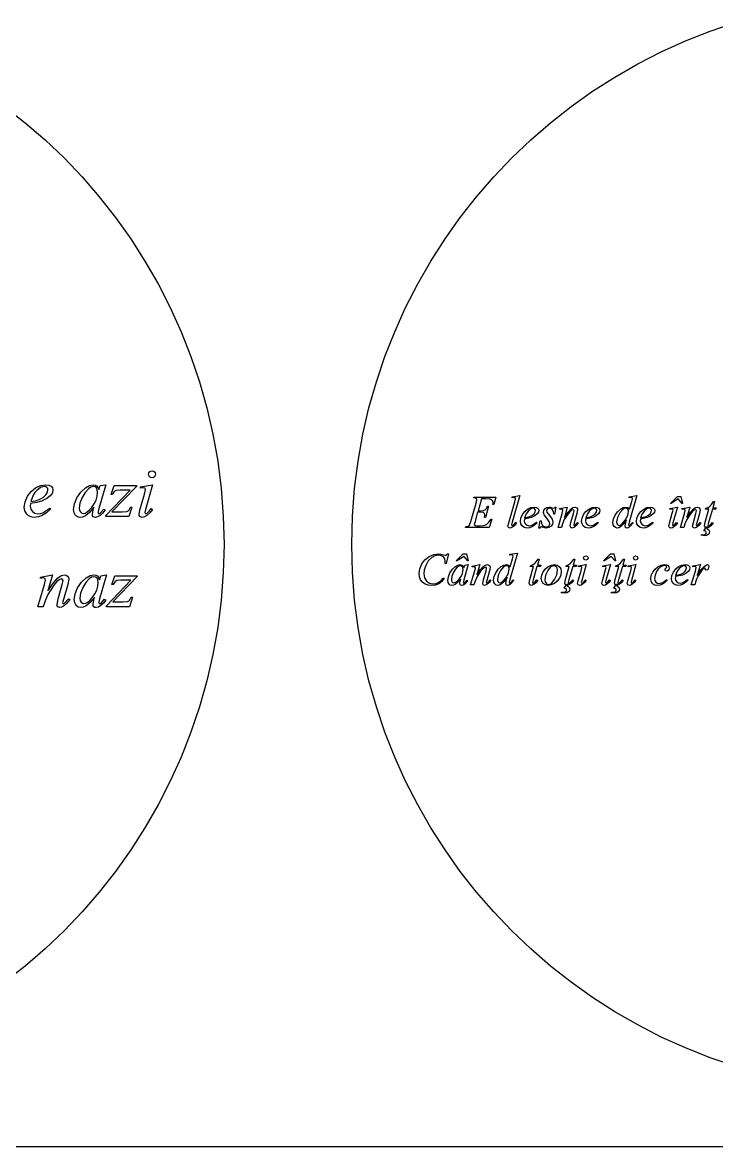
# Model space of a CAD drawing. Extents: x 47 to 525, y 11 to 386.
# Drawn here: x 262.8 to 332.6, y 271 to 383.8 of the extents above; entities that cross this region are included whole.
import ezdxf

# ---------------------------------------------------------------- set-up
doc = ezdxf.new("R2010")
doc.units = 0
doc.layers.add('Layer_1', color=7, linetype='CONTINUOUS')

msp = doc.modelspace()

# ---------------------------------------------------------------- linework, layer by layer
at = {"layer": 'Layer_1', "color": 1}
for points in [[(334.47342, 279.025237), (331.923597, 279.888001), (329.431534, 280.870591), (327.00068, 281.969557), (324.634482, 283.181452), (322.336388, 284.502828), (320.109846, 285.930237), (317.958305, 287.46023), (315.885213, 289.08936), (313.894017, 290.814179), (311.988165, 292.631238), (310.171106, 294.53709), (308.446288, 296.528287), (306.817158, 298.601379), (305.287165, 300.752921), (303.859757, 302.979462), (302.538381, 305.277556), (301.326486, 307.643755), (300.22752, 310.074609), (299.244931, 312.566672), (298.382167, 315.116495), (297.642676, 317.72063), (297.029906, 320.37563), (296.547304, 323.078045), (296.19832, 325.824429), (295.986401, 328.611332), (295.914995, 331.435308), (295.986401, 334.259283), (296.19832, 337.046187), (296.547304, 339.79257), (297.029906, 342.494985), (297.642676, 345.149985), (298.382167, 347.75412), (299.244931, 350.303943), (300.22752, 352.796006), (301.326486, 355.22686), (302.538381, 357.593059), (303.859757, 359.891153), (305.287165, 362.117694), (306.817158, 364.269236), (308.446288, 366.342328), (310.171106, 368.333525), (311.988165, 370.239377), (313.894017, 372.056436), (315.885213, 373.781255), (317.958305, 375.410385), (320.109846, 376.940378), (322.336388, 378.367787), (324.634482, 379.689163), (327.00068, 380.901058), (329.431534, 382.000024), (331.923597, 382.982614), (334.47342, 383.845378)], [(261.038533, 375.410385), (263.111625, 373.781255), (265.102822, 372.056436), (267.008673, 370.239377), (268.825732, 368.333525), (270.55055, 366.342328), (272.17968, 364.269236), (273.709673, 362.117694), (275.137082, 359.891153), (276.458457, 357.593059), (277.670352, 355.22686), (278.769318, 352.796006), (279.751907, 350.303943), (280.614671, 347.75412), (281.354162, 345.149985), (281.966933, 342.494985), (282.449534, 339.79257), (282.798518, 337.046187), (283.010437, 334.259283), (283.081843, 331.435308), (283.081843, 331.435308)], [(283.081843, 331.435307), (283.010437, 328.611332), (282.798518, 325.824428), (282.449534, 323.078045), (281.966933, 320.375629), (281.354162, 317.72063), (280.614671, 315.116495), (279.751907, 312.566672), (278.769318, 310.074609), (277.670352, 307.643754), (276.458457, 305.277556), (275.137082, 302.979462), (273.709673, 300.752921), (272.17968, 298.601379), (270.55055, 296.528286), (268.825732, 294.53709), (267.008673, 292.631238), (265.102822, 290.814179), (263.111625, 289.08936), (261.038533, 287.46023)], [(71.081736, 270.972056), (388.620593, 270.972056)]]:
    msp.add_lwpolyline(points, dxfattribs=at)
at = {"layer": 'Layer_1', "color": 7}
for points in [[(275.85116, 338.827806), (275.988091, 338.802186), (276.102053, 338.725328), (276.178911, 338.611366), (276.20453, 338.474435), (276.178028, 338.339273), (276.098519, 338.223545), (275.985441, 338.146687), (275.85116, 338.121068), (275.715996, 338.146687), (275.600267, 338.223545), (275.523409, 338.339273), (275.49779, 338.474435), (275.523409, 338.611366), (275.600267, 338.725328), (275.714229, 338.802186), (275.85116, 338.827806), (275.85116, 338.827806)], [(263.645777, 335.559139), (263.621026, 335.265842), (263.676682, 334.974314), (263.843649, 334.728723), (264.090125, 334.564406), (264.384305, 334.509633), (264.63343, 334.535252), (264.871954, 334.612108), (265.571628, 335.075023), (265.645835, 334.972546), (265.231951, 334.609238), (264.827784, 334.349733), (264.433335, 334.19403), (264.048604, 334.142129), (263.806546, 334.162448), (263.596291, 334.223404), (263.41784, 334.324997), (263.271192, 334.467227), (263.075072, 334.809112), (263.009699, 335.184568), (263.090974, 335.717271), (263.334799, 336.262343), (263.701419, 336.751761), (264.151082, 337.117499), (264.649332, 337.348072), (265.161717, 337.42493), (265.487701, 337.386943), (265.716506, 337.272981), (265.85167, 337.106898), (265.896725, 336.912544), (265.838419, 336.625432), (265.663502, 336.350688), (265.28363, 336.034421), (264.758876, 335.785295), (264.282712, 335.656315), (263.645763, 335.559139), (263.645777, 335.559139)], [(263.6705, 335.732291), (264.144898, 335.813564), (264.522119, 335.937243), (264.901992, 336.15015), (265.17232, 336.400158), (265.336637, 336.665185), (265.391409, 336.916077), (265.367556, 337.050358), (265.295998, 337.15637), (265.183804, 337.225276), (265.030972, 337.248244), (264.847882, 337.224171), (264.65905, 337.151952), (264.26416, 336.863073), (264.075991, 336.649284), (263.914324, 336.389557), (263.6705, 335.732291), (263.6705, 335.732291)], [(271.197287, 337.42493), (270.508216, 335.029086), (270.430475, 334.707519), (270.419864, 334.629778), (270.455201, 334.530834), (270.525875, 334.49903), (270.646023, 334.555571), (271.013527, 334.979612), (271.133672, 334.894805), (270.886312, 334.570588), (270.631886, 334.332948), (270.383644, 334.189834), (270.154837, 334.142129), (270.021441, 334.161565), (269.925148, 334.21987), (269.869492, 334.311746), (269.850941, 334.438959), (269.928681, 334.894805), (270.002889, 335.159831), (269.558527, 334.646563), (269.151269, 334.315278), (268.874757, 334.185417), (268.603547, 334.142129), (268.363255, 334.195134), (268.158301, 334.354149), (268.017837, 334.609458), (267.971016, 334.944275), (268.054941, 335.521152), (268.306717, 336.128065), (268.691005, 336.690806), (269.165403, 337.1281), (269.560293, 337.350722), (269.932215, 337.42493), (270.129219, 337.39666), (270.289119, 337.311852), (270.416332, 337.16167), (270.508208, 336.937281), (270.63542, 337.340122), (271.197279, 337.42493), (271.197287, 337.42493)], [(269.93929, 337.241178), (269.706067, 337.188172), (269.458708, 337.029155), (269.117707, 336.656351), (268.815577, 336.138665), (268.606205, 335.576808), (268.536414, 335.07149), (268.566451, 334.855933), (268.656559, 334.689849), (268.78554, 334.58649), (268.932189, 334.552037), (269.128971, 334.587595), (269.334146, 334.694268), (269.547714, 334.872057), (269.769675, 335.120961), (270.034039, 335.501496), (270.22287, 335.886889), (270.336169, 336.277141), (270.373935, 336.672252), (270.344782, 336.931096), (270.257324, 337.106896), (270.11951, 337.207607), (269.93929, 337.241178), (269.93929, 337.241178)], [(272.027698, 337.340122), (274.271593, 337.340122), (274.271593, 337.251778), (271.826276, 334.707519), (272.861651, 334.707519), (273.328096, 334.735789), (273.508315, 334.855934), (273.6956, 335.188101), (273.826348, 335.188101), (273.518915, 334.226937), (271.218482, 334.226937), (271.218482, 334.329415), (273.663797, 336.873674), (272.646095, 336.873674), (272.257387, 336.856006), (272.059502, 336.742928), (271.861613, 336.446098), (271.727335, 336.446098), (272.027698, 337.340125), (272.027698, 337.340122)], [(275.897097, 337.42493), (275.197426, 334.947812), (275.126752, 334.647445), (275.158556, 334.555571), (275.23983, 334.520234), (275.367044, 334.576771), (275.569348, 334.769359), (275.773419, 335.029086), (275.897097, 334.947812), (275.635605, 334.60946), (275.331707, 334.329415), (275.096716, 334.188951), (274.872326, 334.142129), (274.740696, 334.163331), (274.63557, 334.226937), (274.566662, 334.32588), (274.543692, 334.446026), (274.632036, 334.880671), (275.091415, 336.463765), (275.204493, 336.951414), (275.147955, 337.078626), (274.99954, 337.1281), (274.677973, 337.089229), (274.677973, 337.227044), (275.897097, 337.42493), (275.897097, 337.42493)], [(308.944179, 336.026854), (308.594816, 334.81867), (308.881074, 334.81867), (309.145361, 334.841774), (309.325123, 334.911086), (309.45304, 335.045204), (309.561794, 335.258214), (309.645191, 335.258214), (309.331896, 334.149207), (309.241726, 334.149207), (309.28231, 334.38814), (309.241726, 334.543672), (309.133522, 334.629327), (308.845006, 334.65863), (308.554233, 334.65863), (308.258944, 333.64655), (308.216131, 333.423397), (308.272462, 333.319708), (308.464063, 333.288153), (308.734545, 333.288153), (309.13015, 333.327036), (309.437842, 333.443683), (309.689726, 333.656694), (309.913443, 333.984661), (309.99684, 333.984661), (309.708324, 333.134875), (307.34604, 333.134875), (307.375362, 333.218275), (307.612034, 333.249833), (307.742759, 333.353521), (307.887031, 333.741221), (308.423508, 335.585055), (308.486612, 335.925421), (308.425737, 336.05841), (308.193581, 336.107999), (308.146252, 336.107999), (308.173346, 336.191401), (310.368809, 336.191401), (310.179466, 335.454319), (310.096069, 335.454319), (310.111874, 335.627883), (310.053284, 335.828495), (309.830131, 335.986279), (309.331981, 336.026854), (308.944264, 336.026854), (308.944179, 336.026854)], [(312.798658, 336.340169), (312.027768, 333.657819), (311.971408, 333.412125), (311.991728, 333.355774), (312.04583, 333.333224), (312.138229, 333.371544), (312.383932, 333.657811), (312.451552, 333.587935), (312.245876, 333.331534), (312.05709, 333.166422), (311.804643, 333.080768), (311.660371, 333.139374), (311.604011, 333.274618), (311.676147, 333.608221), (312.287017, 335.722546), (312.361382, 336.020084), (312.318569, 336.107991), (312.185586, 336.144056), (312.027796, 336.128279), (312.027796, 336.211679), (312.798686, 336.340161), (312.798658, 336.340169)], [(324.553665, 336.340169), (323.778259, 333.68036), (323.715154, 333.396349), (323.733216, 333.353521), (323.773772, 333.33323), (323.84365, 333.362533), (324.100613, 333.633023), (324.177265, 333.585686), (323.848166, 333.220527), (323.688682, 333.115712), (323.539358, 333.080773), (323.41312, 333.134873), (323.363534, 333.28815), (323.431154, 333.633023), (323.519066, 333.912527), (323.206879, 333.485381), (322.924001, 333.213765), (322.743096, 333.114021), (322.570094, 333.080773), (322.409495, 333.118529), (322.270318, 333.231796), (322.175639, 333.412123), (322.14408, 333.646547), (322.197617, 333.993675), (322.35823, 334.363344), (322.606733, 334.70878), (322.924001, 334.983214), (323.189981, 335.126912), (323.433412, 335.174811), (323.643046, 335.125219), (323.816613, 334.960673), (324.037508, 335.745092), (324.078092, 335.878081), (324.105185, 336.026852), (324.071375, 336.105744), (323.949653, 336.144061), (323.778344, 336.128285), (323.778344, 336.211685), (324.553749, 336.340166), (324.553665, 336.340169)], [(328.973914, 336.261277), (329.142965, 335.54899), (329.095636, 335.54899), (328.714693, 336.004313), (327.995647, 335.54899), (327.934772, 335.54899), (328.635783, 336.261277), (328.973914, 336.261277), (328.973914, 336.261277)], [(332.352763, 335.733823), (332.176938, 335.120715), (332.530845, 335.120715), (332.492519, 334.978709), (332.14087, 334.978709), (331.753182, 333.648805), (331.690077, 333.371553), (331.708139, 333.312946), (331.750952, 333.292655), (331.899712, 333.371547), (332.140899, 333.648799), (332.215292, 333.592445), (332.013553, 333.334917), (331.823088, 333.166425), (331.568383, 333.080771), (331.406077, 333.141632), (331.342972, 333.301672), (331.415108, 333.673592), (331.791536, 334.978704), (331.451148, 334.978704), (331.473725, 335.066613), (331.70083, 335.150576), (331.886221, 335.267225), (332.060359, 335.451495), (332.253646, 335.733817), (332.352819, 335.733817), (332.352763, 335.733823)], [(313.256224, 333.984661), (313.24042, 333.797573), (313.275924, 333.611612), (313.382434, 333.454955), (313.53966, 333.35014), (313.72731, 333.315201), (314.038375, 333.38057), (314.484681, 333.675853), (314.53201, 333.610485), (314.268, 333.378737), (314.010188, 333.213203), (313.758575, 333.113883), (313.51316, 333.080776), (313.224651, 333.13262), (313.017267, 333.288153), (312.892172, 333.506234), (312.850474, 333.745728), (312.902318, 334.085531), (313.05785, 334.433222), (313.291714, 334.745412), (313.57855, 334.978709), (313.896361, 335.125788), (314.223202, 335.174814), (314.431137, 335.150583), (314.577081, 335.077888), (314.663314, 334.971946), (314.692058, 334.847973), (314.654861, 334.664829), (314.543271, 334.489573), (314.300969, 334.287834), (313.966239, 334.128921), (313.256196, 333.984661), (313.256224, 333.984661)], [(313.272029, 334.095111), (313.815278, 334.225848), (314.057594, 334.361656), (314.230032, 334.521131), (314.33485, 334.690186), (314.369789, 334.850225), (314.308913, 335.003503), (314.139862, 335.062109), (313.902612, 335.000685), (313.650715, 334.816415), (313.427562, 334.514369), (313.272029, 334.095111), (313.272029, 334.095111)], [(316.427725, 335.174814), (316.290226, 334.482811), (316.20683, 334.482811), (316.169061, 334.743722), (316.078334, 334.922358), (315.947037, 335.02548), (315.78756, 335.059854), (315.661894, 335.040695), (315.564407, 334.983216), (315.503553, 334.898689), (315.483268, 334.798383), (315.514821, 334.656375), (315.659064, 334.467032), (316.03775, 333.984661), (316.123405, 333.678108), (316.074383, 333.456644), (315.927317, 333.261102), (315.707536, 333.125858), (315.435911, 333.080776), (315.061741, 333.157416), (314.946792, 333.184453), (314.857758, 333.158531), (314.793517, 333.080765), (314.71012, 333.080765), (314.847619, 333.811085), (314.931016, 333.811085), (314.973293, 333.51862), (315.07303, 333.326459), (315.225169, 333.219955), (315.424651, 333.184453), (315.577926, 333.208121), (315.695132, 333.279125), (315.771205, 333.386756), (315.796563, 333.515802), (315.760523, 333.682604), (315.494529, 334.05678), (315.235308, 334.415179), (315.178948, 334.654111), (315.218396, 334.85585), (315.336738, 335.023777), (315.519322, 335.137047), (315.746977, 335.174803), (315.87773, 335.163542), (316.024232, 335.111698), (316.179764, 335.068871), (316.268813, 335.095357), (316.34207, 335.174814), (316.427725, 335.174814), (316.427725, 335.174814)], [(317.56604, 335.174814), (317.266235, 334.149207), (317.638148, 334.670463), (317.910887, 334.976454), (318.13179, 335.125224), (318.343675, 335.174814), (318.528502, 335.100429), (318.584298, 335.014774), (318.602896, 334.906579), (318.537534, 334.545927), (318.262536, 333.596961), (318.215208, 333.396349), (318.23327, 333.342249), (318.271567, 333.321958), (318.336958, 333.351261), (318.598409, 333.639782), (318.668287, 333.596955), (318.464304, 333.33999), (318.271567, 333.16868), (318.037154, 333.080771), (317.90417, 333.132615), (317.854584, 333.267858), (317.931207, 333.639782), (318.192686, 334.545922), (318.242273, 334.809647), (318.212978, 334.881777), (318.140842, 334.91108), (317.989825, 334.856984), (317.819645, 334.722303), (317.642692, 334.521126), (317.261748, 333.926049), (317.085924, 333.506791), (316.973232, 333.13487), (316.63513, 333.13487), (317.045368, 334.545922), (317.117504, 334.852474), (317.076921, 334.938129), (316.980006, 334.976449), (316.88532, 334.967446), (316.799666, 334.953927), (316.786119, 335.035075), (317.56604, 335.174828), (317.56604, 335.174814)], [(319.405339, 333.984661), (319.389534, 333.797573), (319.425038, 333.611612), (319.531548, 333.454955), (319.688774, 333.35014), (319.876424, 333.315201), (320.187489, 333.38057), (320.633796, 333.675853), (320.681124, 333.610485), (320.417114, 333.378737), (320.159302, 333.213203), (319.907689, 333.113883), (319.662274, 333.080776), (319.373765, 333.13262), (319.166381, 333.288153), (319.041286, 333.506234), (318.999588, 333.745728), (319.051432, 334.085531), (319.206965, 334.433222), (319.440828, 334.745412), (319.727665, 334.978709), (320.045475, 335.125788), (320.372317, 335.174814), (320.580258, 335.150583), (320.726223, 335.077888), (320.812435, 334.971946), (320.841172, 334.847973), (320.803983, 334.664829), (320.692413, 334.489573), (320.45009, 334.287834), (320.115353, 334.128921), (319.40531, 333.984661), (319.405339, 333.984661)], [(319.421143, 334.095111), (319.964364, 334.225848), (320.20668, 334.361656), (320.379118, 334.521131), (320.483936, 334.690186), (320.518875, 334.850225), (320.457999, 335.003503), (320.288948, 335.062109), (320.051698, 335.000685), (319.799801, 334.816415), (319.576655, 334.514369), (319.421143, 334.095111), (319.421143, 334.095111)], [(323.717412, 334.739777), (323.696556, 334.86995), (323.633987, 334.971947), (323.539323, 335.037877), (323.422123, 335.059854), (323.27856, 335.030551), (323.1319, 334.942642), (322.829287, 334.591007), (322.599375, 334.132302), (322.522737, 333.693884), (322.541336, 333.544553), (322.597131, 333.434666), (322.678827, 333.368734), (322.775185, 333.346757), (322.899871, 333.378454), (323.039486, 333.473548), (323.363505, 333.853924), (323.628935, 334.328971), (323.717412, 334.739777), (323.717412, 334.739777)], [(324.914316, 333.984661), (324.898512, 333.797573), (324.934009, 333.611612), (325.040498, 333.454955), (325.197724, 333.35014), (325.385374, 333.315201), (325.696439, 333.38057), (326.142745, 333.675853), (326.190102, 333.610485), (325.926092, 333.378737), (325.66828, 333.213203), (325.416667, 333.113883), (325.171252, 333.080776), (324.882729, 333.13262), (324.675359, 333.288153), (324.550243, 333.506234), (324.508537, 333.745728), (324.560382, 334.085531), (324.715914, 334.433222), (324.949778, 334.745412), (325.236614, 334.978709), (325.554446, 335.125788), (325.881294, 335.174814), (326.089229, 335.150583), (326.235173, 335.077888), (326.321385, 334.971946), (326.350122, 334.847973), (326.312932, 334.664829), (326.201363, 334.489573), (325.959047, 334.287834), (325.624331, 334.128921), (324.914288, 333.984661), (324.914316, 333.984661)], [(324.930121, 334.095111), (325.473342, 334.225848), (325.715658, 334.361656), (325.888096, 334.521131), (325.992913, 334.690186), (326.027852, 334.850225), (325.967005, 335.003503), (325.797926, 335.062109), (325.560697, 335.000685), (325.308807, 334.816415), (325.085654, 334.514369), (324.930121, 334.095111), (324.930121, 334.095111)], [(328.62678, 335.174814), (328.180474, 333.594706), (328.135375, 333.403111), (328.155695, 333.344504), (328.207539, 333.321955), (328.288678, 333.35802), (328.547899, 333.646541), (328.626809, 333.594697), (328.460008, 333.378871), (328.266157, 333.200235), (328.116262, 333.110635), (327.973126, 333.080768), (327.822108, 333.134867), (327.763491, 333.274618), (327.819851, 333.55187), (328.112882, 334.561695), (328.185018, 334.872757), (328.14895, 334.953905), (328.054264, 334.985463), (327.849145, 334.960656), (327.849145, 335.048565), (328.626809, 335.174795), (328.62678, 335.174814)], [(329.864268, 335.174814), (329.564464, 334.149207), (329.936397, 334.670463), (330.209144, 334.976454), (330.430039, 335.125224), (330.641904, 335.174814), (330.826759, 335.100429), (330.882533, 335.014774), (330.901125, 334.906579), (330.835762, 334.545927), (330.560765, 333.596961), (330.513436, 333.396349), (330.531498, 333.342249), (330.569824, 333.321958), (330.635187, 333.351261), (330.896666, 333.639782), (330.966544, 333.596955), (330.762546, 333.33999), (330.569824, 333.16868), (330.335382, 333.080771), (330.202399, 333.132615), (330.152812, 333.267858), (330.229436, 333.639782), (330.490915, 334.545922), (330.540501, 334.809647), (330.511206, 334.881777), (330.43907, 334.91108), (330.288053, 334.856984), (330.117873, 334.722303), (329.94092, 334.521126), (329.559976, 333.926049), (329.38418, 333.506791), (329.271461, 333.13487), (328.933358, 333.13487), (329.343597, 334.545922), (329.415733, 334.852474), (329.375149, 334.938129), (329.278234, 334.976449), (329.183548, 334.967446), (329.097894, 334.953927), (329.084347, 335.035075), (329.864268, 335.174828), (329.864268, 335.174814)], [(331.672043, 333.202496), (331.570612, 333.031187), (331.775731, 332.913974), (331.847839, 332.702093), (331.816287, 332.561777), (331.721629, 332.442875), (331.535666, 332.336368), (331.320394, 332.300866), (331.002584, 332.350456), (331.029677, 332.424841), (331.223535, 332.397804), (331.351446, 332.415273), (331.446688, 332.467679), (331.507543, 332.542628), (331.527827, 332.632226), (331.480499, 332.756201), (331.291156, 332.8103), (331.539088, 333.202507), (331.672099, 333.202507), (331.672043, 333.202496)], [(305.617174, 330.490845), (305.389506, 329.501304), (305.308367, 329.501304), (305.299336, 329.749253), (305.247492, 329.99044), (305.125797, 330.173021), (304.92065, 330.29474), (304.645653, 330.33982), (304.267545, 330.284595), (303.940154, 330.118922), (303.5964, 329.77912), (303.336057, 329.323233), (303.200802, 328.89665), (303.155717, 328.464431), (303.220522, 328.064895), (303.414938, 327.754396), (303.713042, 327.556602), (304.088913, 327.490671), (304.384759, 327.525608), (304.645653, 327.630422), (304.882338, 327.807931), (305.10099, 328.060952), (305.206936, 328.060952), (304.945457, 327.718331), (304.656942, 327.479399), (304.32502, 327.340774), (303.93338, 327.294566), (303.580617, 327.333448), (303.270666, 327.450096), (303.016525, 327.639438), (302.831133, 327.891895), (302.71787, 328.186616), (302.680116, 328.502751), (302.747172, 328.996392), (302.94834, 329.476511), (303.266172, 329.899149), (303.683162, 330.220355), (304.153704, 330.423223), (304.627619, 330.490845), (304.864311, 330.46436), (305.128027, 330.384902), (305.303851, 330.33982), (305.398537, 330.362369), (305.533778, 330.490854), (305.617174, 330.490854), (305.617174, 330.490845)], [(307.44747, 330.490845), (307.61655, 329.778556), (307.569193, 329.778556), (307.188249, 330.233879), (306.469203, 329.778556), (306.408356, 329.778556), (307.109368, 330.490845), (307.44747, 330.490845), (307.44747, 330.490845)], [(312.566473, 330.569738), (311.791096, 327.909929), (311.727963, 327.625915), (311.746025, 327.583087), (311.786609, 327.562796), (311.856487, 327.592099), (312.11345, 327.862586), (312.190074, 327.815252), (311.861002, 327.45009), (311.701519, 327.345277), (311.552195, 327.310339), (311.425957, 327.364436), (311.37637, 327.517713), (311.443991, 327.862586), (311.531903, 328.14209), (311.219709, 327.714944), (310.936809, 327.443328), (310.755926, 327.343586), (310.582931, 327.310339), (310.422325, 327.348095), (310.283126, 327.461362), (310.188469, 327.641686), (310.156916, 327.87611), (310.210447, 328.223239), (310.371038, 328.592907), (310.619556, 328.938343), (310.936809, 329.212777), (311.202797, 329.356475), (311.446249, 329.404375), (311.655855, 329.354785), (311.829422, 329.190236), (312.050345, 329.974655), (312.090901, 330.107647), (312.117994, 330.256415), (312.084184, 330.335307), (311.962461, 330.373627), (311.791152, 330.357851), (311.791152, 330.441251), (312.56653, 330.569735), (312.566473, 330.569738)], [(314.730412, 329.963392), (314.554588, 329.350281), (314.908466, 329.350281), (314.87014, 329.208275), (314.51852, 329.208275), (314.130803, 327.878371), (314.067698, 327.601118), (314.08576, 327.542512), (314.128602, 327.52222), (314.277361, 327.601113), (314.518548, 327.878365), (314.592942, 327.822014), (314.391195, 327.564486), (314.200709, 327.395994), (313.946004, 327.310339), (313.783726, 327.371198), (313.720593, 327.531237), (313.792729, 327.903161), (314.169157, 329.20827), (313.828797, 329.20827), (313.851375, 329.296179), (314.078465, 329.380142), (314.263871, 329.496791), (314.437988, 329.681062), (314.631268, 329.963386), (314.730469, 329.963386), (314.730412, 329.963392)], [(318.318896, 329.963392), (318.143072, 329.350281), (318.49695, 329.350281), (318.458652, 329.208275), (318.107004, 329.208275), (317.719315, 327.878371), (317.656182, 327.601118), (317.674244, 327.542512), (317.717085, 327.52222), (317.865845, 327.601113), (318.107032, 327.878365), (318.181426, 327.822014), (317.979686, 327.564486), (317.789221, 327.395994), (317.534488, 327.310339), (317.37221, 327.371198), (317.309077, 327.531237), (317.381213, 327.903161), (317.757641, 329.20827), (317.417281, 329.20827), (317.439858, 329.296179), (317.666949, 329.380142), (317.852354, 329.496791), (318.026471, 329.681062), (318.219751, 329.963386), (318.318952, 329.963386), (318.318896, 329.963392)], [(319.432404, 330.299248), (319.592452, 330.233879), (319.657815, 330.07384), (319.590194, 329.9138), (319.432404, 329.848431), (319.272356, 329.9138), (319.206993, 330.07384), (319.272356, 330.233879), (319.432404, 330.299248), (319.432404, 330.299248)], [(322.243224, 330.490845), (322.412275, 329.778556), (322.364947, 329.778556), (321.984003, 330.233879), (321.264957, 329.778556), (321.20411, 329.778556), (321.905122, 330.490845), (322.243224, 330.490845), (322.243224, 330.490845)], [(323.313919, 329.963392), (323.138094, 329.350281), (323.492001, 329.350281), (323.453675, 329.208275), (323.102026, 329.208275), (322.714338, 327.878371), (322.651233, 327.601118), (322.669295, 327.542512), (322.712136, 327.52222), (322.860896, 327.601113), (323.102083, 327.878365), (323.176477, 327.822014), (322.974737, 327.564486), (322.784272, 327.395994), (322.529567, 327.310339), (322.367261, 327.371198), (322.304156, 327.531237), (322.376292, 327.903161), (322.75272, 329.20827), (322.412332, 329.20827), (322.43491, 329.296179), (322.662014, 329.380142), (322.847406, 329.496791), (323.021544, 329.681062), (323.214831, 329.963386), (323.314004, 329.963386), (323.313919, 329.963392)], [(324.427427, 330.299248), (324.587475, 330.233879), (324.652838, 330.07384), (324.585217, 329.9138), (324.427427, 329.848431), (324.267407, 329.9138), (324.202016, 330.07384), (324.267407, 330.233879), (324.427427, 330.299248), (324.427427, 330.299248)], [(307.618779, 329.40438), (307.179246, 327.876116), (307.12966, 327.670997), (307.122886, 327.621407), (307.145464, 327.558291), (307.190535, 327.537999), (307.267187, 327.574065), (307.5016, 327.844555), (307.578252, 327.790456), (307.258156, 327.432059), (307.099815, 327.340769), (306.953864, 327.310339), (306.807362, 327.359929), (306.760005, 327.499679), (306.80962, 327.790456), (306.856948, 327.959512), (306.573491, 327.632107), (306.313699, 327.420787), (306.137331, 327.337951), (305.964336, 327.310339), (305.811047, 327.34415), (305.680308, 327.445583), (305.590709, 327.60844), (305.560843, 327.822014), (305.61438, 328.189991), (305.774993, 328.577128), (306.020117, 328.93609), (306.32273, 329.215032), (306.57462, 329.357039), (306.811849, 329.404375), (307.039518, 329.332244), (307.120671, 329.236446), (307.179274, 329.093312), (307.260413, 329.350275), (307.618807, 329.404375), (307.618779, 329.40438)], [(306.816337, 329.287168), (306.667577, 329.253357), (306.509787, 329.151924), (306.292264, 328.914118), (306.099549, 328.583895), (305.965987, 328.225498), (305.921466, 327.903167), (305.940629, 327.765667), (305.998118, 327.659725), (306.080386, 327.593793), (306.173942, 327.571815), (306.430327, 327.662542), (306.708133, 327.934722), (306.876771, 328.177458), (306.997227, 328.423292), (307.069501, 328.672227), (307.093592, 328.924261), (307.074993, 329.089373), (307.019198, 329.201513), (306.9313, 329.265754), (306.816337, 329.287168), (306.816337, 329.287168)], [(308.779644, 329.40438), (308.479839, 328.378776), (308.851773, 328.900031), (309.124519, 329.20602), (309.345422, 329.35479), (309.557307, 329.40438), (309.742134, 329.329995), (309.79793, 329.24434), (309.816528, 329.136145), (309.751137, 328.775493), (309.47614, 327.826527), (309.428811, 327.625915), (309.446874, 327.571815), (309.485199, 327.551524), (309.550562, 327.580827), (309.812041, 327.869348), (309.881919, 327.826521), (309.677922, 327.569557), (309.485199, 327.398246), (309.250757, 327.310339), (309.117774, 327.362181), (309.068188, 327.497427), (309.144839, 327.869348), (309.40629, 328.775487), (309.455905, 329.039213), (309.426582, 329.111343), (309.354446, 329.140646), (309.203429, 329.08655), (309.033249, 328.951869), (308.856295, 328.750691), (308.47538, 328.155617), (308.299556, 327.736359), (308.186836, 327.364436), (307.848734, 327.364436), (308.258972, 328.775487), (308.331108, 329.08204), (308.290524, 329.167697), (308.193609, 329.206015), (308.098924, 329.197012), (308.013269, 329.183493), (307.999723, 329.264641), (308.779644, 329.404394), (308.779644, 329.40438)], [(311.730221, 328.969343), (311.709371, 329.099516), (311.646824, 329.201513), (311.552153, 329.267445), (311.434932, 329.289423), (311.291381, 329.26012), (311.144729, 329.172211), (310.842124, 328.820575), (310.612211, 328.36187), (310.535574, 327.923453), (310.554165, 327.77412), (310.60994, 327.664235), (310.691657, 327.598303), (310.788022, 327.576325), (310.912697, 327.608023), (311.052309, 327.703117), (311.376342, 328.083493), (311.641751, 328.558538), (311.730221, 328.969343), (311.730221, 328.969343)], [(316.946167, 328.698853), (316.901082, 328.362433), (316.765827, 328.029394), (316.552248, 327.73242), (316.267677, 327.504195), (315.95211, 327.358807), (315.645546, 327.310345), (315.364918, 327.35937), (315.14065, 327.506447), (314.995257, 327.733546), (314.946792, 328.018124), (314.994128, 328.350037), (315.136135, 328.683077), (315.359288, 328.98174), (315.645546, 329.21053), (315.959998, 329.355918), (316.263161, 329.40438), (316.534221, 329.355354), (316.752309, 329.208275), (316.897702, 328.982867), (316.946167, 328.698853), (316.946167, 328.698853)], [(316.571969, 328.854386), (316.546047, 329.03922), (316.46828, 329.174465), (316.351638, 329.258992), (316.204572, 329.287168), (316.042133, 329.257442), (315.886176, 329.168265), (315.736698, 329.019637), (315.593702, 328.811558), (315.38576, 328.339329), (315.316447, 327.869354), (315.343498, 327.679449), (315.424651, 327.538005), (315.546938, 327.451787), (315.69739, 327.423048), (315.853773, 327.452491), (316.005083, 327.540823), (316.292484, 327.89415), (316.502097, 328.370886), (316.571969, 328.854386), (316.571969, 328.854386)], [(319.461698, 329.40438), (319.015392, 327.824272), (318.970321, 327.632677), (318.990641, 327.57407), (319.042486, 327.551521), (319.123624, 327.587586), (319.382846, 327.876107), (319.461727, 327.824263), (319.294926, 327.608436), (319.101075, 327.429801), (318.95118, 327.340203), (318.808044, 327.310336), (318.657026, 327.364433), (318.598409, 327.504186), (318.654769, 327.781436), (318.9478, 328.791264), (319.019936, 329.102326), (318.983868, 329.183471), (318.889211, 329.215029), (318.684063, 329.190221), (318.684063, 329.278131), (319.461727, 329.40436), (319.461698, 329.40438)], [(321.896119, 329.40438), (321.449785, 327.824272), (321.404714, 327.632677), (321.425034, 327.57407), (321.476878, 327.551521), (321.558017, 327.587586), (321.817238, 327.876107), (321.896147, 327.824263), (321.729333, 327.608436), (321.535496, 327.429801), (321.385586, 327.340203), (321.242464, 327.310336), (321.091419, 327.364433), (321.03283, 327.504186), (321.089161, 327.781436), (321.382192, 328.791264), (321.454328, 329.102326), (321.41826, 329.183471), (321.323603, 329.215029), (321.118484, 329.190221), (321.118484, 329.278131), (321.896147, 329.40436), (321.896119, 329.40438)], [(324.456721, 329.40438), (324.010415, 327.824272), (323.965344, 327.632677), (323.985664, 327.57407), (324.037508, 327.551521), (324.118647, 327.587586), (324.377868, 327.876107), (324.45675, 327.824263), (324.289949, 327.608436), (324.096098, 327.429801), (323.94621, 327.340203), (323.803095, 327.310336), (323.652049, 327.364433), (323.59346, 327.504186), (323.649792, 327.781436), (323.942823, 328.791264), (324.014959, 329.102326), (323.978891, 329.183471), (323.884234, 329.215029), (323.679114, 329.190221), (323.679114, 329.278131), (324.45675, 329.40436), (324.456721, 329.40438)], [(327.612446, 327.85583), (327.376882, 327.611262), (327.139074, 327.441079), (326.893386, 327.343028), (326.634179, 327.310345), (326.349028, 327.355426), (326.13377, 327.490671), (326.000209, 327.70199), (325.955688, 327.975297), (326.003588, 328.317353), (326.147289, 328.653773), (326.373829, 328.95582), (326.665731, 329.194751), (326.989193, 329.351973), (327.305896, 329.40438), (327.520582, 329.378458), (327.673293, 329.300692), (327.764584, 329.187425), (327.795015, 329.05049), (327.773601, 328.920881), (327.709361, 328.811558), (327.553828, 328.734918), (327.436621, 328.78), (327.39155, 328.892706), (327.407355, 328.971598), (327.477233, 329.057252), (327.542596, 329.131638), (327.553884, 329.178972), (327.511071, 329.257865), (327.326216, 329.302947), (327.106449, 329.264064), (326.888941, 329.147414), (326.68833, 328.9592), (326.519258, 328.705618), (326.380637, 328.35849), (326.33443, 328.011362), (326.367119, 327.805113), (326.465184, 327.646201), (326.619581, 327.546457), (326.82132, 327.513209), (327.163938, 327.598866), (327.547139, 327.914436), (327.612502, 327.85583), (327.612446, 327.85583)], [(328.426149, 328.214226), (328.410344, 328.027139), (328.445848, 327.841178), (328.552358, 327.684521), (328.709584, 327.579706), (328.897234, 327.544767), (329.208299, 327.610135), (329.654606, 327.905419), (329.701934, 327.840051), (329.437926, 327.608304), (329.180119, 327.442771), (328.928515, 327.343452), (328.683112, 327.310345), (328.394582, 327.362188), (328.187191, 327.517719), (328.062096, 327.735801), (328.020398, 327.975297), (328.072242, 328.315098), (328.227775, 328.662788), (328.461638, 328.974978), (328.748475, 329.208275), (329.066285, 329.355354), (329.393127, 329.40438), (329.601068, 329.380149), (329.747033, 329.307454), (329.833245, 329.201513), (329.861982, 329.077539), (329.824793, 328.894395), (329.713223, 328.719142), (329.4709, 328.517402), (329.136163, 328.35849), (328.42612, 328.214226), (328.426149, 328.214226)], [(328.441953, 328.324677), (328.985174, 328.455414), (329.22749, 328.591222), (329.399928, 328.750697), (329.504746, 328.919753), (329.539685, 329.079794), (329.478809, 329.233071), (329.309758, 329.291675), (329.072515, 329.230251), (328.820639, 329.045981), (328.597472, 328.743935), (328.441953, 328.324677), (328.441953, 328.324677)], [(330.164045, 329.278151), (330.941708, 329.40438), (330.617124, 328.308898), (330.993552, 328.881434), (331.333912, 329.251102), (331.499598, 329.366061), (331.631459, 329.40438), (331.748666, 329.359298), (331.791508, 329.233071), (331.714856, 328.949057), (331.648922, 328.872982), (331.559323, 328.847623), (331.469153, 328.881434), (331.424082, 328.985122), (331.403762, 329.041473), (331.360949, 329.059507), (331.288813, 329.041473), (331.110731, 328.865655), (330.705008, 328.293122), (330.542702, 327.957263), (330.434527, 327.648456), (330.362391, 327.364441), (330.017515, 327.364441), (330.434527, 328.764221), (330.506634, 329.111349), (330.472824, 329.178972), (330.35336, 329.215037), (330.179793, 329.194746), (330.163988, 329.278145), (330.164045, 329.278151)], [(265.85081, 328.378666), (265.380828, 326.770835), (265.963888, 327.588001), (266.391463, 328.0677), (266.737766, 328.300924), (267.069934, 328.378666), (267.230717, 328.349513), (267.359697, 328.262055), (267.447156, 328.127773), (267.476309, 327.958155), (267.373831, 327.392765), (266.94272, 325.905079), (266.868512, 325.590581), (266.896782, 325.505774), (266.956856, 325.47397), (267.059334, 325.519907), (267.469242, 325.972219), (267.578786, 325.905079), (267.258987, 325.502239), (266.956856, 325.233678), (266.762502, 325.130317), (266.589352, 325.095864), (266.471856, 325.116183), (266.380863, 325.177139), (266.322557, 325.269015), (266.303122, 325.389159), (266.423267, 325.972219), (266.833175, 327.392765), (266.910919, 327.806207), (266.864979, 327.919285), (266.751901, 327.965225), (266.515144, 327.880414), (266.248351, 327.669277), (265.970955, 327.353895), (265.373762, 326.421001), (265.098132, 325.763733), (264.921447, 325.180673), (264.391394, 325.180673), (265.034528, 327.392765), (265.147606, 327.873347), (265.083998, 328.007629), (264.93205, 328.0677), (264.783635, 328.05356), (264.649354, 328.032365), (264.628159, 328.15958), (265.850819, 328.378669), (265.85081, 328.378666)], [(271.267956, 328.378666), (270.578885, 325.982822), (270.501144, 325.661256), (270.490532, 325.583515), (270.525869, 325.48457), (270.596543, 325.452767), (270.716688, 325.509307), (271.084192, 325.933349), (271.204337, 325.848541), (270.956978, 325.524325), (270.702552, 325.286685), (270.45431, 325.143569), (270.225503, 325.095864), (270.092107, 325.115299), (269.995814, 325.173605), (269.940158, 325.265482), (269.921606, 325.392696), (269.999347, 325.848541), (270.073555, 326.113567), (269.629194, 325.600299), (269.221935, 325.269015), (268.945424, 325.139152), (268.674212, 325.095864), (268.433921, 325.148869), (268.228967, 325.307885), (268.088503, 325.563195), (268.041682, 325.898012), (268.125607, 326.474888), (268.377382, 327.081799), (268.761671, 327.64454), (269.236071, 328.081836), (269.630961, 328.304459), (270.002881, 328.378666), (270.199884, 328.350397), (270.359784, 328.265588), (270.486997, 328.115406), (270.578874, 327.891014), (270.706088, 328.293855), (271.267944, 328.378666), (271.267956, 328.378666)], [(270.009961, 328.194914), (269.776737, 328.141908), (269.529379, 327.982892), (269.188377, 327.610087), (268.886246, 327.092402), (268.676874, 326.530544), (268.607083, 326.025226), (268.63712, 325.80967), (268.72723, 325.643586), (268.85621, 325.540227), (269.002857, 325.505774), (269.19964, 325.541331), (269.404816, 325.648005), (269.618383, 325.825793), (269.840343, 326.074697), (270.104707, 326.455232), (270.293538, 326.840626), (270.406837, 327.230877), (270.444603, 327.625988), (270.415451, 327.884831), (270.327992, 328.060633), (270.190179, 328.161344), (270.009961, 328.194914), (270.009961, 328.194914)], [(272.098375, 328.293855), (274.34227, 328.293855), (274.34227, 328.205514), (271.896956, 325.661256), (272.932327, 325.661256), (273.398776, 325.689526), (273.578992, 325.809671), (273.76628, 326.141838), (273.897025, 326.141838), (273.589595, 325.180673), (271.289159, 325.180673), (271.289159, 325.283151), (273.734476, 327.82741), (272.716772, 327.82741), (272.328064, 327.809743), (272.130179, 327.696665), (271.932293, 327.399835), (271.798011, 327.399835), (272.098375, 328.293858), (272.098375, 328.293855)], [(317.638148, 327.432065), (317.536717, 327.260753), (317.741836, 327.143543), (317.813972, 326.931659), (317.782413, 326.791343), (317.687734, 326.672441), (317.501778, 326.565934), (317.286527, 326.530432), (316.968688, 326.580024), (316.995782, 326.654407), (317.189612, 326.62737), (317.317536, 326.644839), (317.412765, 326.697245), (317.47364, 326.772194), (317.493932, 326.861795), (317.446575, 326.985767), (317.257232, 327.039866), (317.505193, 327.432076), (317.638176, 327.432076), (317.638148, 327.432065)], [(322.633199, 327.432065), (322.53174, 327.260753), (322.736887, 327.143543), (322.808995, 326.931659), (322.777443, 326.791343), (322.682785, 326.672441), (322.496822, 326.565934), (322.28155, 326.530432), (321.96374, 326.580024), (321.990833, 326.654407), (322.184691, 326.62737), (322.312602, 326.644839), (322.407844, 326.697245), (322.468699, 326.772194), (322.488983, 326.861795), (322.441655, 326.985767), (322.252312, 327.039866), (322.500244, 327.432076), (322.633255, 327.432076), (322.633199, 327.432065)]]:
    msp.add_lwpolyline(points, dxfattribs=at)

doc.saveas('drawing.dxf')
